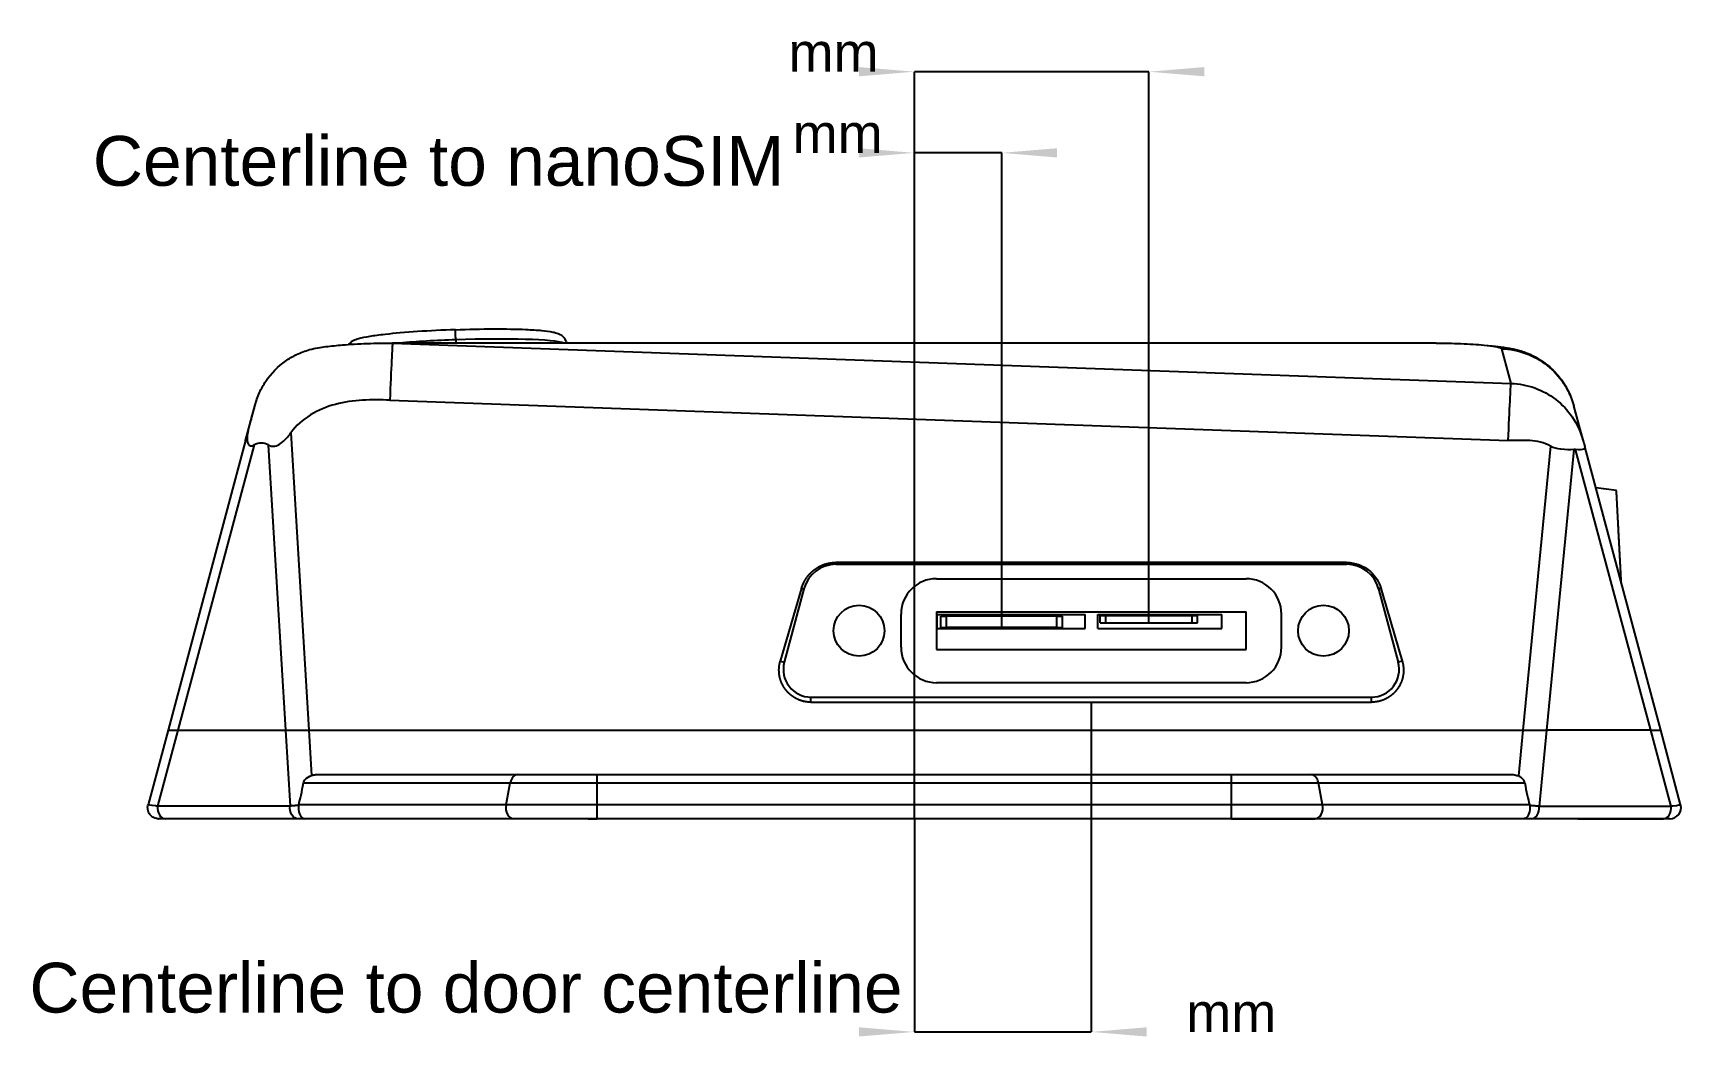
# Model space of a CAD drawing. Extents: x 27 to 384, y 67 to 264.
# Drawn here: x 234.8 to 383.8, y 137.1 to 228.5 of the extents above; entities that cross this region are included whole.
import ezdxf
from ezdxf.enums import TextEntityAlignment as Align

# ---------------------------------------------------------------- set-up
doc = ezdxf.new("R2010")
doc.units = 0
doc.layers.get('0').update_dxf_attribs({"linetype": 'CONTINUOUS'})
for name, color, linetype in [('Annotation', 7, 'CONTINUOUS'), ('Annotation001', 7, 'CONTINUOUS'), ('Dimension019', 7, 'CONTINUOUS'), ('Dimension020', 7, 'CONTINUOUS'), ('Dimension021', 7, 'CONTINUOUS'), ('View003', 7, 'CONTINUOUS')]:
    doc.layers.add(name, color=color, linetype=linetype)
doc.styles.get("Standard").update_dxf_attribs({"font": 'arial.ttf'})
doc.dimstyles.get("Standard").update_dxf_attribs({"dimscale": 0, "dimtxt": 2.5, "dimasz": 2.5, "dimexe": 1.25, "dimexo": 0.625, "dimtad": 1, "dimtxsty": 'STANDARD', "dimcen": 2.5, "dimazin": 3, "dimtfac": 1, "dimtmove": 0, "dimatfit": 3})

# ---------------------------------------------------------------- blocks, each defined once
blk = doc.blocks.new('*Dimension019')
at = {"color": 0}
for points in [[(309.472, 218.052), (309.472, 217.218), (314.472, 217.635)], [(327.372, 218.052), (327.372, 217.218), (322.372, 217.635)]]:
    blk.add_solid(points, dxfattribs=at)
at = {"layer": 'Dimension019'}
for p, q in [((314.472, 157.446), (314.472, 217.635)), ((322.372, 217.635), (314.472, 217.635)), ((322.372, 174.746), (322.372, 217.635))]:
    blk.add_line(p, q, dxfattribs=at)
blk.add_text(' mm', height=3.5, dxfattribs=at).set_placement((306.861, 217.635), align=Align.CENTER)
blk = doc.blocks.new('*Dimension020')
at = {"color": 0}
for points in [[(309.472, 225.388), (309.472, 224.554), (314.472, 224.971)], [(340.692, 225.388), (340.692, 224.554), (335.692, 224.971)]]:
    blk.add_solid(points, dxfattribs=at)
at = {"layer": 'Dimension020'}
for p, q in [((314.472, 157.446), (314.472, 224.971)), ((335.692, 224.971), (314.472, 224.971)), ((335.692, 175.146), (335.692, 224.971))]:
    blk.add_line(p, q, dxfattribs=at)
blk.add_text(' mm', height=3.5, dxfattribs=at).set_placement((306.481, 224.971), align=Align.CENTER)
blk = doc.blocks.new('*Dimension021')
at = {"color": 0}
for points in [[(309.472, 137.765), (309.472, 138.598), (314.472, 138.182)], [(335.472, 137.765), (335.472, 138.598), (330.472, 138.182)]]:
    blk.add_solid(points, dxfattribs=at)
at = {"layer": 'Dimension021'}
for p, q in [((330.472, 167.98), (330.472, 138.182)), ((314.472, 157.446), (314.472, 138.182)), ((314.472, 138.182), (330.472, 138.182))]:
    blk.add_line(p, q, dxfattribs=at)
blk.add_text(' mm', height=3.5, dxfattribs=at).set_placement((342.458, 138.182), align=Align.CENTER)

msp = doc.modelspace()

# ---------------------------------------------------------------- linework, layer by layer
at = {"layer": 'View003'}
for p, q in [((361.661, 200.446), (267.283, 200.446)), ((267.283, 200.446), (368.44, 196.798)), ((368.44, 196.798), (367.6, 199.935)), ((267.037, 195.284), (368.194, 191.636)), ((253.988, 191.636), (254.851, 194.856)), ((374.95, 191.659), (374.115, 194.774)), ((254.234, 192.554), (246.971, 165.446)), ((258.073, 192.322), (259.711, 165.446)), ((254.771, 191.234), (247.861, 165.446)), ((256.02, 191.234), (257.591, 165.446)), ((371.994, 191.131), (369.507, 165.446)), ((374.11, 190.817), (371.653, 165.446)), ((381.07, 165.446), (374.272, 190.817)), ((381.973, 165.446), (375.099, 191.1)), ((377.972, 187.127), (376.103, 187.356)), ((353.562, 180.615), (307.382, 180.615)), ((307.382, 180.615), (307.382, 180.446)), ((307.382, 180.446), (353.562, 180.446)), ((316.472, 179.146), (344.472, 179.146)), ((304.267, 178.28), (302.342, 171.691)), ((304.484, 178.222), (302.708, 171.593)), ((304.267, 178.28), (304.484, 178.222)), ((356.46, 178.222), (358.236, 171.593)), ((313.272, 172.946), (313.272, 175.946)), ((316.472, 176.146), (316.472, 172.746)), ((316.472, 176.146), (344.472, 176.146)), ((316.522, 174.646), (316.522, 175.896)), ((316.522, 175.896), (329.922, 175.896)), ((329.922, 174.646), (329.922, 175.896)), ((331.072, 174.646), (331.072, 175.896)), ((331.072, 175.896), (342.272, 175.896)), ((342.272, 174.646), (342.272, 175.896)), ((344.472, 172.746), (344.472, 176.146)), ((347.672, 172.946), (347.672, 175.946)), ((316.522, 174.646), (329.922, 174.646)), ((316.872, 174.746), (316.872, 175.746)), ((327.372, 175.746), (317.372, 175.746)), ((317.372, 174.746), (317.372, 175.746)), ((327.372, 174.746), (317.372, 174.746)), ((327.372, 174.746), (327.372, 175.746)), ((327.872, 174.746), (327.872, 175.746)), ((331.072, 174.646), (342.272, 174.646)), ((331.292, 175.146), (331.292, 175.816)), ((331.792, 175.816), (339.592, 175.816)), ((331.792, 175.146), (331.792, 175.816)), ((331.792, 175.146), (339.592, 175.146)), ((339.592, 175.146), (339.592, 175.816)), ((340.092, 175.146), (340.092, 175.816)), ((302.342, 171.691), (302.708, 171.593)), ((316.472, 172.746), (344.472, 172.746)), ((358.602, 171.691), (358.236, 171.593)), ((305.122, 168.446), (355.822, 168.446)), ((305.122, 167.98), (305.122, 168.446)), ((344.472, 169.746), (316.472, 169.746)), ((355.822, 167.98), (355.822, 168.446)), ((305.122, 167.98), (355.822, 167.98)), ((246.971, 165.446), (245.164, 158.705)), ((247.861, 165.446), (246.024, 158.591)), ((247.861, 165.446), (257.591, 165.446)), ((247.861, 165.446), (257.591, 165.446)), ((257.591, 165.446), (258.009, 158.591)), ((259.711, 165.446), (369.507, 165.446)), ((259.711, 165.446), (369.507, 165.446)), ((259.711, 165.446), (259.96, 161.364)), ((369.507, 165.446), (369.107, 161.317)), ((371.653, 165.446), (370.987, 158.566)), ((381.07, 165.446), (371.653, 165.446)), ((381.07, 165.446), (371.653, 165.446)), ((382.914, 158.566), (381.07, 165.446)), ((383.78, 158.705), (381.973, 165.446)), ((260.498, 161.446), (278.61, 161.446)), ((260.498, 161.446), (285.795, 161.446)), ((285.795, 161.446), (343.149, 161.446)), ((343.149, 161.446), (368.446, 161.446)), ((350.334, 161.446), (368.446, 161.446)), ((259.227, 160.705), (277.927, 160.705)), ((277.548, 158.705), (277.927, 160.705)), ((285.795, 160.705), (343.149, 160.705)), ((285.795, 158.705), (285.795, 160.705)), ((343.149, 158.705), (343.149, 160.705)), ((351.017, 160.705), (369.683, 160.705)), ((351.396, 158.705), (351.017, 160.705)), ((258.009, 158.591), (246.024, 158.591)), ((277.548, 158.705), (258.789, 158.705)), ((343.149, 158.705), (285.795, 158.705)), ((370.119, 158.705), (351.396, 158.705)), ((382.914, 158.566), (370.987, 158.566)), ((258.709, 157.446), (246.724, 157.446)), ((278.231, 157.446), (259.36, 157.446)), ((343.149, 157.446), (285.795, 157.446)), ((369.558, 157.446), (350.713, 157.446)), ((382.212, 157.446), (370.285, 157.446)), ((374.472, 157.446), (382.22, 157.446))]:
    msp.add_line(p, q, dxfattribs=at)
for centre in [(309.472, 174.446), (351.472, 174.446)]:
    msp.add_circle(centre, 2.3, dxfattribs=at)
for centre, radius, start, end in [((307.382, 177.446), 3, 90, 165), ((353.562, 177.446), 3, 15, 90), ((316.472, 175.946), 3.2, 90, 180), ((344.472, 175.946), 3.2, 0, 90), ((316.472, 172.946), 3.2, 180, -90), ((344.472, 172.946), 3.2, -90, 0), ((305.122, 170.946), 2.5, 165, -90), ((355.822, 170.946), 2.5, -90, 15), ((246.13, 158.446), 1, 165, 166.177), ((246.13, 158.446), 1, 165, 166.177), ((382.814, 158.446), 1, -90, 15), ((246.13, 158.446), 1, -91.1778, -90), ((246.13, 158.446), 1, -91.1778, -90)]:
    msp.add_arc(centre, radius, start, end, dxfattribs=at)
for centre, major_axis, ratio, start_param, end_param in [((273.025, 199.939), (-9.9938, -0.3527), 0.0797502, 4.71239, 5.2456), ((273.025, 199.939), (-9.9938, -0.3527), 0.0797502, 3.34594, 4.71239), ((278.61, 160.446), (0, 1), 0.707107, 0, -4.97419), ((350.334, 160.446), (0, 1), 0.707107, 4.97419, 6.28319), ((246.724, 158.446), (0, 1), 0.707107, -4.85774, -3.14159), ((278.231, 158.446), (0, 1), 0.707107, -4.97419, -3.14159), ((350.713, 158.446), (0, 1), 0.707107, 3.14159, 4.97419), ((370.285, 158.446), (0, 1), 0.707107, 3.14159, 4.83279)]:
    msp.add_ellipse(centre, major_axis=major_axis, ratio=ratio, start_param=start_param, end_param=end_param, dxfattribs=at)
for points, degree, knots in [([(272.965, 201.655), (270.618, 201.573), (268.293, 201.416), (266.609, 201.224), (266.079, 201.164), (265.614, 201.101), (265.212, 201.035), (264.811, 200.969), (264.48, 200.902), (264.204, 200.824), (264.026, 200.774), (263.87, 200.722), (263.705, 200.64), (263.637, 200.606), (263.567, 200.563), (263.494, 200.51), (263.438, 200.47), (263.382, 200.421), (263.327, 200.363), (263.315, 200.349), (263.302, 200.335), (263.29, 200.321)], 3, [0, 0, 0, 0, 0.142857, 0.142857, 0.142857, 0.214286, 0.214286, 0.214286, 0.285714, 0.285714, 0.285714, 0.428571, 0.428571, 0.428571, 0.571429, 0.571429, 0.571429, 0.714286, 0.714286, 0.714286, 0.743206, 0.743206, 0.743206, 0.743206]), ([(272.965, 201.655), (275.311, 201.739), (277.641, 201.746), (279.335, 201.673), (279.868, 201.65), (280.336, 201.62), (280.742, 201.583), (281.146, 201.545), (281.481, 201.502), (281.762, 201.444), (281.943, 201.406), (282.102, 201.366), (282.273, 201.295), (282.343, 201.267), (282.416, 201.229), (282.493, 201.181), (282.551, 201.145), (282.61, 201.099), (282.669, 201.045), (282.737, 200.983), (282.799, 200.909), (282.855, 200.822), (282.927, 200.709), (282.976, 200.584), (283.002, 200.446)], 3, [0, 0, 0, 0, 0.142857, 0.142857, 0.142857, 0.214286, 0.214286, 0.214286, 0.285714, 0.285714, 0.285714, 0.428571, 0.428571, 0.428571, 0.571429, 0.571429, 0.571429, 0.714286, 0.714286, 0.714286, 0.857143, 0.857143, 0.857143, 0.961063, 0.961063, 0.961063, 0.961063]), ([(272.997, 200.736), (272.991, 200.896), (272.986, 201.045), (272.983, 201.142), (272.98, 201.231), (272.977, 201.316), (272.974, 201.39), (272.973, 201.424), (272.972, 201.458), (272.971, 201.488), (272.969, 201.517), (272.969, 201.542), (272.968, 201.566), (272.967, 201.586), (272.966, 201.605), (272.966, 201.619), (272.965, 201.633), (272.965, 201.641), (272.965, 201.65), (272.965, 201.653), (272.965, 201.655)], 2, [0, 0, 0, 0.319492, 0.319492, 0.532486, 0.532486, 0.745481, 0.745481, 0.851978, 0.851978, 0.958475, 0.958475, 1.06497, 1.06497, 1.17147, 1.17147, 1.27797, 1.27797, 1.38446, 1.38446, 1.49096, 1.49096, 1.49096]), ([(254.856, 194.875), (254.88, 194.96), (254.941, 195.173), (255.01, 195.37), (255.08, 195.572), (255.161, 195.776), (255.246, 195.963), (255.419, 196.343), (255.59, 196.648), (255.824, 196.996), (256.315, 197.723), (256.924, 198.338), (257.611, 198.821), (257.922, 199.04), (258.249, 199.233), (258.591, 199.399), (258.972, 199.584), (259.368, 199.735), (259.779, 199.85), (260.034, 199.922), (260.296, 199.979), (260.54, 200.021), (260.786, 200.063), (261.017, 200.094), (261.256, 200.123), (261.493, 200.151), (261.737, 200.178), (261.986, 200.203), (262.232, 200.228), (262.49, 200.253), (262.754, 200.277)], 3, [0, 0, 0, 0, 0.0416667, 0.0416667, 0.0416667, 0.0833333, 0.0833333, 0.0833333, 0.166667, 0.166667, 0.166667, 0.333333, 0.333333, 0.333333, 0.5, 0.5, 0.5, 0.666667, 0.666667, 0.666667, 0.75, 0.75, 0.75, 0.833333, 0.833333, 0.833333, 0.916667, 0.916667, 0.916667, 1, 1, 1, 1]), ([(262.754, 200.277), (263.4, 200.336), (264.201, 200.382), (264.99, 200.409), (265.783, 200.436), (266.561, 200.446), (267.283, 200.446)], 3, [0.394288, 0.394288, 0.394288, 0.394288, 0.697144, 0.697144, 0.697144, 1, 1, 1, 1]), ([(267.283, 200.446), (267.265, 200.335), (267.231, 199.769), (267.187, 198.849), (267.144, 197.934), (267.09, 196.67), (267.037, 195.284)], 3, [0, 0, 0, 0, 0.614666, 0.614666, 0.614666, 1.22933, 1.22933, 1.22933, 1.22933]), ([(361.661, 200.446), (362.361, 200.446), (363.137, 200.431), (363.902, 200.399), (364.666, 200.367), (365.41, 200.318), (366.013, 200.259)], 3, [0, 0, 0, 0, 0.27266, 0.27266, 0.27266, 0.54532, 0.54532, 0.54532, 0.54532]), ([(366.013, 200.259), (366.516, 200.209), (366.918, 200.154), (367.185, 200.098), (367.451, 200.042), (367.589, 199.987), (367.6, 199.935)], 3, [0.54532, 0.54532, 0.54532, 0.54532, 0.77266, 0.77266, 0.77266, 1, 1, 1, 1]), ([(366.013, 200.259), (366.728, 200.188), (367.385, 200.116), (367.987, 200.027), (368.128, 200.006), (368.265, 199.985), (368.415, 199.957), (368.562, 199.931), (368.711, 199.9), (368.862, 199.865), (369.016, 199.829), (369.176, 199.786), (369.342, 199.734), (369.506, 199.683), (369.664, 199.627), (369.816, 199.568), (370.036, 199.482), (370.248, 199.388), (370.454, 199.284), (370.659, 199.18), (370.859, 199.066), (371.054, 198.942), (371.465, 198.682), (371.849, 198.378), (372.206, 198.032), (372.534, 197.713), (372.831, 197.361), (373.097, 196.977), (373.362, 196.598), (373.591, 196.182), (373.784, 195.731), (373.811, 195.667), (373.838, 195.601), (373.865, 195.531)], 3, [0, 0, 0, 0, 0.166667, 0.166667, 0.166667, 0.208333, 0.208333, 0.208333, 0.25, 0.25, 0.25, 0.291667, 0.291667, 0.291667, 0.333333, 0.333333, 0.333333, 0.416667, 0.416667, 0.416667, 0.5, 0.5, 0.5, 0.666667, 0.666667, 0.666667, 0.75, 0.75, 0.75, 0.833333, 0.833333, 0.833333, 0.859983, 0.859983, 0.859983, 0.859983]), ([(367.6, 199.935), (369.087, 199.889), (370.552, 199.352), (371.713, 198.427), (372.879, 197.508), (373.735, 196.207), (374.115, 194.774)], 3, [0, 0, 0, 0, 0.637347, 0.637347, 0.637347, 1.27469, 1.27469, 1.27469, 1.27469]), ([(368.194, 191.636), (368.248, 193.022), (368.301, 194.286), (368.345, 195.201), (368.389, 196.121), (368.423, 196.687), (368.44, 196.798)], 3, [0, 0, 0, 0, 0.614666, 0.614666, 0.614666, 1.22933, 1.22933, 1.22933, 1.22933]), ([(368.44, 196.798), (369.897, 196.752), (371.333, 196.236), (372.483, 195.346), (373.636, 194.46), (374.497, 193.204), (374.907, 191.81)], 3, [0, 0, 0, 0, 0.62438, 0.62438, 0.62438, 1.24876, 1.24876, 1.24876, 1.24876]), ([(267.037, 195.284), (265.393, 195.345), (263.72, 195.325), (262.123, 194.903), (261.327, 194.693), (260.557, 194.383), (259.862, 193.953), (259.167, 193.524), (258.549, 192.974), (258.073, 192.322)], 3, [0, 0, 0, 0, 0.363037, 0.363037, 0.363037, 0.544555, 0.544555, 0.544555, 0.726073, 0.726073, 0.726073, 0.726073]), ([(254.234, 192.554), (254.439, 193.317), (254.605, 193.936), (254.711, 194.332), (254.817, 194.73), (254.866, 194.911), (254.856, 194.875)], 3, [0.394683, 0.394683, 0.394683, 0.394683, 0.681074, 0.681074, 0.681074, 0.967464, 0.967464, 0.967464, 0.967464]), ([(254.234, 192.554), (254.177, 192.347), (254.141, 192.148), (254.126, 191.957), (254.113, 191.741), (254.13, 191.526), (254.213, 191.349), (254.259, 191.255), (254.33, 191.175), (254.434, 191.155), (254.535, 191.135), (254.655, 191.174), (254.771, 191.234)], 3, [0, 0, 0, 0, 0.296343, 0.296343, 0.296343, 0.637652, 0.637652, 0.637652, 0.821881, 0.821881, 0.821881, 1, 1, 1, 1]), ([(256.02, 191.234), (256.178, 191.141), (256.386, 191.084), (256.627, 191.133), (256.803, 191.168), (256.981, 191.257), (257.14, 191.366), (257.522, 191.634), (257.819, 191.979), (258.073, 192.322)], 3, [0, 0, 0, 0, 0.284819, 0.284819, 0.284819, 0.495016, 0.495016, 0.495016, 1, 1, 1, 1]), ([(371.994, 191.131), (371.441, 191.465), (370.783, 191.59), (370.139, 191.624), (369.491, 191.66), (368.842, 191.613), (368.194, 191.636)], 3, [0.379394, 0.379394, 0.379394, 0.379394, 0.689697, 0.689697, 0.689697, 1, 1, 1, 1]), ([(374.11, 190.817), (373.794, 190.784), (373.395, 190.79), (372.952, 190.847), (372.63, 190.886), (372.271, 190.959), (371.994, 191.131)], 3, [0, 0, 0, 0, 0.577182, 0.577182, 0.577182, 1, 1, 1, 1]), ([(375.099, 191.1), (375.119, 191.029), (375.124, 190.973), (375.115, 190.934), (375.103, 190.892), (375.073, 190.862), (375.025, 190.845), (374.886, 190.791), (374.614, 190.783), (374.272, 190.817)], 3, [0, 0, 0, 0, 0.178762, 0.178762, 0.178762, 0.386086, 0.386086, 0.386086, 1, 1, 1, 1]), ([(374.959, 191.623), (374.969, 191.588), (374.96, 191.619), (374.972, 191.575), (374.983, 191.534), (375.016, 191.412), (375.099, 191.1)], 3, [0.0310651, 0.0310651, 0.0310651, 0.0310651, 0.326923, 0.326923, 0.326923, 0.62278, 0.62278, 0.62278, 0.62278]), ([(378.411, 178.741), (378.36, 179.714), (378.31, 180.664), (378.262, 181.581), (378.216, 182.455), (378.173, 183.277), (378.133, 184.037), (378.097, 184.729), (378.065, 185.345), (378.037, 185.877), (378.014, 186.32), (377.995, 186.67), (377.982, 186.923), (377.974, 187.075), (377.972, 187.127)], 1, [4.83459, 4.83459, 4.93806, 5.04153, 5.14501, 5.24848, 5.35195, 5.45542, 5.55889, 5.66236, 5.76583, 5.8693, 5.97277, 6.07624, 6.17971, 6.28319, 6.28319]), ([(304.267, 178.28), (304.364, 178.562), (304.486, 178.834), (304.633, 179.094), (304.802, 179.339), (304.994, 179.567), (305.206, 179.777), (305.436, 179.967), (305.682, 180.134), (305.943, 180.279), (306.216, 180.399), (306.499, 180.493), (306.789, 180.561), (307.084, 180.602), (307.382, 180.615)], 1, [1.85517, 1.85517, 1.94706, 2.03895, 2.13083, 2.22272, 2.31461, 2.4065, 2.49838, 2.59027, 2.68216, 2.77404, 2.86593, 2.95782, 3.04971, 3.14159, 3.14159]), ([(353.562, 180.615), (354.353, 180.618), (355.136, 180.316), (355.716, 179.797), (356.174, 179.391), (356.509, 178.859), (356.677, 178.28)], 3, [0, 0, 0, 0, 0.560195, 0.560195, 0.560195, 1, 1, 1, 1]), ([(316.872, 175.746), (316.872, 175.746), (316.926, 175.746), (317.018, 175.746), (317.112, 175.746), (317.241, 175.746), (317.372, 175.746)], 3, [3.14159, 3.14159, 3.14159, 3.14159, 3.92699, 3.92699, 3.92699, 4.71239, 4.71239, 4.71239, 4.71239]), ([(316.872, 174.746), (316.872, 174.746), (316.926, 174.746), (317.018, 174.746), (317.112, 174.746), (317.241, 174.746), (317.372, 174.746)], 3, [3.14159, 3.14159, 3.14159, 3.14159, 3.92699, 3.92699, 3.92699, 4.71239, 4.71239, 4.71239, 4.71239]), ([(327.372, 175.746), (327.503, 175.746), (327.632, 175.746), (327.726, 175.746), (327.818, 175.746), (327.872, 175.746), (327.872, 175.746)], 3, [4.71239, 4.71239, 4.71239, 4.71239, 5.49779, 5.49779, 5.49779, 6.28319, 6.28319, 6.28319, 6.28319]), ([(327.372, 174.746), (327.503, 174.746), (327.632, 174.746), (327.726, 174.746), (327.818, 174.746), (327.872, 174.746), (327.872, 174.746)], 3, [4.71239, 4.71239, 4.71239, 4.71239, 5.49779, 5.49779, 5.49779, 6.28319, 6.28319, 6.28319, 6.28319]), ([(331.292, 175.816), (331.292, 175.816), (331.346, 175.816), (331.438, 175.816), (331.532, 175.816), (331.661, 175.816), (331.792, 175.816)], 3, [3.14159, 3.14159, 3.14159, 3.14159, 3.92699, 3.92699, 3.92699, 4.71239, 4.71239, 4.71239, 4.71239]), ([(331.292, 175.146), (331.292, 175.146), (331.346, 175.146), (331.438, 175.146), (331.532, 175.146), (331.661, 175.146), (331.792, 175.146)], 3, [3.14159, 3.14159, 3.14159, 3.14159, 3.92699, 3.92699, 3.92699, 4.71239, 4.71239, 4.71239, 4.71239]), ([(339.592, 175.816), (339.723, 175.816), (339.852, 175.816), (339.946, 175.816), (340.038, 175.816), (340.092, 175.816), (340.092, 175.816)], 3, [4.71239, 4.71239, 4.71239, 4.71239, 5.49779, 5.49779, 5.49779, 6.28319, 6.28319, 6.28319, 6.28319]), ([(339.592, 175.146), (339.723, 175.146), (339.852, 175.146), (339.946, 175.146), (340.038, 175.146), (340.092, 175.146), (340.092, 175.146)], 3, [4.71239, 4.71239, 4.71239, 4.71239, 5.49779, 5.49779, 5.49779, 6.28319, 6.28319, 6.28319, 6.28319]), ([(305.122, 167.98), (304.74, 168.006), (304.364, 168.081), (304.001, 168.206), (303.658, 168.378), (303.34, 168.593), (303.054, 168.849), (302.804, 169.14), (302.595, 169.462), (302.43, 169.808), (302.312, 170.173), (302.244, 170.551), (302.226, 170.934), (302.259, 171.316), (302.342, 171.691)], 1, [0, 0, 0.132512, 0.265025, 0.397537, 0.530049, 0.662562, 0.795074, 0.927587, 1.0601, 1.19261, 1.32512, 1.45764, 1.59015, 1.72266, 1.85517, 1.85517]), ([(358.602, 171.691), (358.685, 171.316), (358.718, 170.934), (358.7, 170.551), (358.632, 170.173), (358.514, 169.808), (358.349, 169.462), (358.14, 169.14), (357.89, 168.849), (357.604, 168.593), (357.286, 168.378), (356.943, 168.206), (356.58, 168.081), (356.204, 168.006), (355.822, 167.98)], 1, [4.42801, 4.42801, 4.56052, 4.69304, 4.82555, 4.95806, 5.09057, 5.22309, 5.3556, 5.48811, 5.62062, 5.75314, 5.88565, 6.01816, 6.15067, 6.28319, 6.28319]), ([(246.971, 165.446), (246.973, 165.446), (246.975, 165.446), (246.983, 165.446), (246.99, 165.446), (247.002, 165.446), (247.014, 165.446), (247.03, 165.446), (247.047, 165.446), (247.068, 165.446), (247.089, 165.446), (247.115, 165.446), (247.141, 165.446), (247.171, 165.446), (247.202, 165.446), (247.237, 165.446), (247.271, 165.446), (247.311, 165.446), (247.35, 165.446), (247.393, 165.446), (247.436, 165.446), (247.529, 165.446), (247.634, 165.446), (247.742, 165.446), (247.861, 165.446)], 2, [0.215877, 0.215877, 0.215877, 0.271348, 0.271348, 0.32682, 0.32682, 0.382292, 0.382292, 0.437764, 0.437764, 0.493235, 0.493235, 0.548707, 0.548707, 0.604179, 0.604179, 0.659651, 0.659651, 0.715123, 0.715123, 0.770594, 0.770594, 0.881538, 0.881538, 0.992482, 0.992482, 0.992482]), ([(246.971, 165.446), (246.973, 165.446), (246.975, 165.446), (246.983, 165.446), (246.99, 165.446), (247.002, 165.446), (247.014, 165.446), (247.03, 165.446), (247.047, 165.446), (247.068, 165.446), (247.089, 165.446), (247.115, 165.446), (247.141, 165.446), (247.171, 165.446), (247.202, 165.446), (247.237, 165.446), (247.271, 165.446), (247.311, 165.446), (247.35, 165.446), (247.393, 165.446), (247.436, 165.446), (247.529, 165.446), (247.634, 165.446), (247.742, 165.446), (247.861, 165.446)], 2, [0.215877, 0.215877, 0.215877, 0.271348, 0.271348, 0.32682, 0.32682, 0.382292, 0.382292, 0.437764, 0.437764, 0.493235, 0.493235, 0.548707, 0.548707, 0.604179, 0.604179, 0.659651, 0.659651, 0.715123, 0.715123, 0.770594, 0.770594, 0.881538, 0.881538, 0.992482, 0.992482, 0.992482]), ([(381.07, 165.446), (381.13, 165.446), (381.189, 165.446), (381.303, 165.446), (381.405, 165.446), (381.453, 165.446), (381.501, 165.446), (381.545, 165.446), (381.589, 165.446), (381.628, 165.446), (381.668, 165.446), (381.703, 165.446), (381.739, 165.446), (381.77, 165.446), (381.8, 165.446), (381.827, 165.446), (381.853, 165.446), (381.875, 165.446), (381.896, 165.446), (381.913, 165.446), (381.93, 165.446), (381.942, 165.446), (381.954, 165.446), (381.961, 165.446), (381.969, 165.446), (381.971, 165.446), (381.973, 165.446)], 2, [2.02454, 2.02454, 2.02454, 2.08043, 2.08043, 2.19222, 2.19222, 2.24811, 2.24811, 2.304, 2.304, 2.35989, 2.35989, 2.41579, 2.41579, 2.47168, 2.47168, 2.52757, 2.52757, 2.58347, 2.58347, 2.63936, 2.63936, 2.69525, 2.69525, 2.75114, 2.75114, 2.80704, 2.80704, 2.80704]), ([(381.07, 165.446), (381.13, 165.446), (381.189, 165.446), (381.303, 165.446), (381.405, 165.446), (381.453, 165.446), (381.501, 165.446), (381.545, 165.446), (381.589, 165.446), (381.628, 165.446), (381.668, 165.446), (381.703, 165.446), (381.739, 165.446), (381.77, 165.446), (381.8, 165.446), (381.827, 165.446), (381.853, 165.446), (381.875, 165.446), (381.896, 165.446), (381.913, 165.446), (381.93, 165.446), (381.942, 165.446), (381.954, 165.446), (381.961, 165.446), (381.969, 165.446), (381.971, 165.446), (381.973, 165.446)], 2, [2.02454, 2.02454, 2.02454, 2.08043, 2.08043, 2.19222, 2.19222, 2.24811, 2.24811, 2.304, 2.304, 2.35989, 2.35989, 2.41579, 2.41579, 2.47168, 2.47168, 2.52757, 2.52757, 2.58347, 2.58347, 2.63936, 2.63936, 2.69525, 2.69525, 2.75114, 2.75114, 2.80704, 2.80704, 2.80704]), ([(259.227, 160.705), (259.247, 160.808), (259.294, 160.903), (259.369, 160.991), (259.516, 161.162), (259.73, 161.287), (259.96, 161.364)], 3, [0, 0, 0, 0, 0.332924, 0.332924, 0.332924, 1, 1, 1, 1]), ([(278.61, 161.446), (278.748, 161.446), (278.886, 161.446), (279.024, 161.446), (279.169, 161.446), (279.314, 161.446), (279.46, 161.446), (279.611, 161.446), (279.763, 161.446), (279.915, 161.446), (280.073, 161.446), (280.231, 161.446), (280.389, 161.446), (280.552, 161.446), (280.716, 161.446), (280.88, 161.446), (281.048, 161.446), (281.217, 161.446), (281.386, 161.446), (281.559, 161.446), (281.733, 161.446), (281.906, 161.446), (282.084, 161.446), (282.261, 161.446), (282.439, 161.446), (282.62, 161.446), (282.801, 161.446), (282.982, 161.446), (283.166, 161.446), (283.35, 161.446), (283.534, 161.446), (284.276, 161.446), (285.034, 161.446), (285.795, 161.446)], 3, [0, 0, 0, 0, 0.0560999, 0.0560999, 0.0560999, 0.1122, 0.1122, 0.1122, 0.1683, 0.1683, 0.1683, 0.224399, 0.224399, 0.224399, 0.280499, 0.280499, 0.280499, 0.336599, 0.336599, 0.336599, 0.392699, 0.392699, 0.392699, 0.448799, 0.448799, 0.448799, 0.504899, 0.504899, 0.504899, 0.560999, 0.560999, 0.560999, 0.785398, 0.785398, 0.785398, 0.785398]), ([(285.795, 160.705), (285.795, 160.916), (285.795, 161.106), (285.795, 161.239), (285.795, 161.257), (285.795, 161.275), (285.795, 161.293), (285.795, 161.325), (285.795, 161.353), (285.795, 161.377), (285.795, 161.387), (285.795, 161.397), (285.795, 161.407), (285.795, 161.414), (285.795, 161.421), (285.795, 161.428), (285.795, 161.433), (285.795, 161.437), (285.795, 161.442), (285.795, 161.443), (285.795, 161.444), (285.795, 161.446)], 3, [0.261799, 0.261799, 0.261799, 0.261799, 0.916298, 0.916298, 0.916298, 1.0098, 1.0098, 1.0098, 1.1968, 1.1968, 1.1968, 1.2903, 1.2903, 1.2903, 1.3838, 1.3838, 1.3838, 1.4773, 1.4773, 1.4773, 1.5708, 1.5708, 1.5708, 1.5708]), ([(343.149, 161.446), (344.006, 161.446), (344.851, 161.446), (345.412, 161.446), (345.962, 161.446), (346.234, 161.446), (346.505, 161.446), (346.771, 161.446), (347.038, 161.446), (347.298, 161.446), (347.558, 161.446), (347.811, 161.446), (348.064, 161.446), (348.31, 161.446), (348.555, 161.446), (348.792, 161.446), (349.029, 161.446), (349.257, 161.446), (349.485, 161.446), (349.702, 161.446), (349.92, 161.446), (350.127, 161.446), (350.334, 161.446)], 2, [0, 0, 0, 0.1683, 0.1683, 0.280499, 0.280499, 0.336599, 0.336599, 0.392699, 0.392699, 0.448799, 0.448799, 0.504899, 0.504899, 0.560999, 0.560999, 0.617099, 0.617099, 0.673198, 0.673198, 0.729298, 0.729298, 0.785398, 0.785398, 0.785398]), ([(343.149, 160.705), (343.149, 160.916), (343.149, 161.106), (343.149, 161.239), (343.149, 161.257), (343.149, 161.275), (343.149, 161.293), (343.149, 161.325), (343.149, 161.353), (343.149, 161.377), (343.149, 161.387), (343.149, 161.397), (343.149, 161.407), (343.149, 161.414), (343.149, 161.421), (343.149, 161.428), (343.149, 161.433), (343.149, 161.437), (343.149, 161.442), (343.149, 161.443), (343.149, 161.444), (343.149, 161.446)], 3, [0, 0, 0, 0, 0.654498, 0.654498, 0.654498, 0.747998, 0.747998, 0.747998, 0.934998, 0.934998, 0.934998, 1.0285, 1.0285, 1.0285, 1.122, 1.122, 1.122, 1.2155, 1.2155, 1.2155, 1.309, 1.309, 1.309, 1.309]), ([(369.683, 160.705), (369.663, 160.814), (369.613, 160.914), (369.535, 161.007), (369.425, 161.138), (369.273, 161.242), (369.107, 161.317)], 3, [0, 0, 0, 0, 0.409108, 0.409108, 0.409108, 1, 1, 1, 1]), ([(277.927, 160.705), (278.154, 160.705), (278.38, 160.705), (278.619, 160.705), (278.857, 160.705), (279.107, 160.705), (279.356, 160.705), (279.615, 160.705), (279.875, 160.705), (280.144, 160.705), (280.412, 160.705), (280.69, 160.705), (280.967, 160.705), (281.252, 160.705), (281.537, 160.705), (281.828, 160.705), (282.12, 160.705), (282.417, 160.705), (282.714, 160.705), (283.017, 160.705), (283.319, 160.705), (283.929, 160.705), (284.549, 160.705), (285.17, 160.705), (285.795, 160.705)], 2, [0, 0, 0, 0.0560999, 0.0560999, 0.1122, 0.1122, 0.1683, 0.1683, 0.224399, 0.224399, 0.280499, 0.280499, 0.336599, 0.336599, 0.392699, 0.392699, 0.448799, 0.448799, 0.504899, 0.504899, 0.560999, 0.560999, 0.673198, 0.673198, 0.785398, 0.785398, 0.785398]), ([(343.149, 160.705), (344.087, 160.705), (345.013, 160.705), (345.627, 160.705), (346.23, 160.705), (346.527, 160.705), (346.824, 160.705), (347.116, 160.705), (347.407, 160.705), (347.692, 160.705), (347.977, 160.705), (348.254, 160.705), (348.532, 160.705), (348.8, 160.705), (349.069, 160.705), (349.329, 160.705), (349.588, 160.705), (349.837, 160.705), (350.087, 160.705), (350.325, 160.705), (350.564, 160.705), (350.79, 160.705), (351.017, 160.705)], 2, [0, 0, 0, 0.1683, 0.1683, 0.280499, 0.280499, 0.336599, 0.336599, 0.392699, 0.392699, 0.448799, 0.448799, 0.504899, 0.504899, 0.560999, 0.560999, 0.617099, 0.617099, 0.673198, 0.673198, 0.729298, 0.729298, 0.785398, 0.785398, 0.785398]), ([(246.13, 157.446), (245.998, 157.446), (245.852, 157.473), (245.711, 157.538), (245.57, 157.603), (245.437, 157.706), (245.337, 157.837), (245.236, 157.967), (245.171, 158.123), (245.145, 158.276), (245.118, 158.429), (245.13, 158.577), (245.164, 158.705)], 3, [0, 0, 0, 0, 0.637248, 0.637248, 0.637248, 1.2745, 1.2745, 1.2745, 1.91175, 1.91175, 1.91175, 2.54899, 2.54899, 2.54899, 2.54899]), ([(246.024, 158.591), (245.962, 158.597), (245.902, 158.604), (245.846, 158.61), (245.376, 158.662), (245.16, 158.693), (245.164, 158.705)], 3, [521.091, 521.091, 521.091, 521.091, 521.354, 521.354, 521.354, 523.64, 523.64, 523.64, 523.64]), ([(258.709, 157.446), (258.532, 157.441), (258.315, 157.556), (258.174, 157.792), (258.029, 158.024), (257.98, 158.344), (258.009, 158.591)], 3, [0, 0, 0, 0, 1.2745, 1.2745, 1.2745, 2.54899, 2.54899, 2.54899, 2.54899]), ([(258.779, 158.653), (258.478, 158.635), (258.208, 158.61), (258.105, 158.601), (258.009, 158.591)], 2, [503.161, 503.161, 503.161, 503.879, 503.879, 504.142, 504.142, 504.142]), ([(258.779, 158.653), (258.747, 158.417), (258.772, 158.134), (258.86, 157.908), (258.934, 157.714), (259.051, 157.566), (259.174, 157.498), (259.237, 157.463), (259.299, 157.445), (259.36, 157.446)], 3, [0, 0, 0, 0, 0.437195, 0.437195, 0.437195, 0.811038, 0.811038, 0.811038, 1, 1, 1, 1]), ([(285.795, 158.705), (284.812, 158.705), (283.841, 158.705), (283.52, 158.705), (283.2, 158.705), (282.883, 158.705), (282.566, 158.705), (282.254, 158.705), (281.943, 158.705), (281.637, 158.705), (281.332, 158.705), (281.033, 158.705), (280.734, 158.705), (280.444, 158.705), (280.153, 158.705), (279.872, 158.705), (279.59, 158.705), (279.318, 158.705), (279.046, 158.705), (278.784, 158.705), (278.523, 158.705), (278.273, 158.705), (278.023, 158.705), (277.786, 158.705), (277.548, 158.705)], 2, [0, 0, 0, 0.1683, 0.1683, 0.224399, 0.224399, 0.280499, 0.280499, 0.336599, 0.336599, 0.392699, 0.392699, 0.448799, 0.448799, 0.504899, 0.504899, 0.560999, 0.560999, 0.617099, 0.617099, 0.673198, 0.673198, 0.729298, 0.729298, 0.785398, 0.785398, 0.785398]), ([(285.795, 157.446), (285.795, 157.449), (285.795, 157.452), (285.795, 157.454), (285.795, 157.463), (285.795, 157.471), (285.795, 157.48), (285.795, 157.494), (285.795, 157.508), (285.795, 157.522), (285.795, 157.541), (285.795, 157.561), (285.795, 157.58), (285.795, 157.604), (285.795, 157.628), (285.795, 157.653), (285.795, 157.681), (285.795, 157.71), (285.795, 157.739), (285.795, 157.772), (285.795, 157.804), (285.795, 157.837), (285.795, 157.873), (285.795, 157.91), (285.795, 157.946), (285.795, 158.023), (285.795, 158.103), (285.795, 158.187), (285.795, 158.357), (285.795, 158.535), (285.795, 158.705)], 3, [0, 0, 0, 0, 0.1309, 0.1309, 0.1309, 0.261799, 0.261799, 0.261799, 0.392699, 0.392699, 0.392699, 0.523599, 0.523599, 0.523599, 0.654498, 0.654498, 0.654498, 0.785398, 0.785398, 0.785398, 0.916298, 0.916298, 0.916298, 1.0472, 1.0472, 1.0472, 1.309, 1.309, 1.309, 1.8326, 1.8326, 1.8326, 1.8326]), ([(351.396, 158.705), (351.158, 158.705), (350.921, 158.705), (350.671, 158.705), (350.421, 158.705), (350.16, 158.705), (349.898, 158.705), (349.626, 158.705), (349.354, 158.705), (349.073, 158.705), (348.791, 158.705), (348.5, 158.705), (348.21, 158.705), (347.911, 158.705), (347.612, 158.705), (347.307, 158.705), (347.001, 158.705), (346.69, 158.705), (346.378, 158.705), (346.061, 158.705), (345.745, 158.705), (345.105, 158.705), (344.455, 158.705), (343.804, 158.705), (343.149, 158.705)], 2, [0, 0, 0, 0.0560999, 0.0560999, 0.1122, 0.1122, 0.1683, 0.1683, 0.224399, 0.224399, 0.280499, 0.280499, 0.336599, 0.336599, 0.392699, 0.392699, 0.448799, 0.448799, 0.504899, 0.504899, 0.560999, 0.560999, 0.673198, 0.673198, 0.785398, 0.785398, 0.785398]), ([(343.149, 157.446), (343.149, 157.449), (343.149, 157.452), (343.149, 157.454), (343.149, 157.463), (343.149, 157.471), (343.149, 157.48), (343.149, 157.494), (343.149, 157.508), (343.149, 157.522), (343.149, 157.541), (343.149, 157.561), (343.149, 157.58), (343.149, 157.604), (343.149, 157.628), (343.149, 157.653), (343.149, 157.681), (343.149, 157.71), (343.149, 157.739), (343.149, 157.772), (343.149, 157.804), (343.149, 157.837), (343.149, 157.873), (343.149, 157.91), (343.149, 157.946), (343.149, 158.023), (343.149, 158.103), (343.149, 158.187), (343.149, 158.357), (343.149, 158.535), (343.149, 158.705)], 3, [0, 0, 0, 0, 0.1309, 0.1309, 0.1309, 0.261799, 0.261799, 0.261799, 0.392699, 0.392699, 0.392699, 0.523599, 0.523599, 0.523599, 0.654498, 0.654498, 0.654498, 0.785398, 0.785398, 0.785398, 0.916298, 0.916298, 0.916298, 1.0472, 1.0472, 1.0472, 1.309, 1.309, 1.309, 1.8326, 1.8326, 1.8326, 1.8326]), ([(370.132, 158.643), (370.161, 158.412), (370.136, 158.137), (370.052, 157.914), (369.98, 157.719), (369.866, 157.57), (369.745, 157.5), (369.681, 157.463), (369.619, 157.445), (369.558, 157.446)], 3, [0, 0, 0, 0, 0.429886, 0.429886, 0.429886, 0.805832, 0.805832, 0.805832, 1, 1, 1, 1]), ([(370.987, 158.566), (370.883, 158.578), (370.77, 158.59), (370.468, 158.62), (370.132, 158.643)], 2, [783.287, 783.287, 783.287, 783.573, 783.573, 784.356, 784.356, 784.356]), ([(382.212, 157.446), (382.387, 157.442), (382.6, 157.553), (382.741, 157.783), (382.885, 158.008), (382.938, 158.321), (382.914, 158.566)], 3, [0, 0, 0, 0, 1.27828, 1.27828, 1.27828, 2.55655, 2.55655, 2.55655, 2.55655]), ([(383.78, 158.705), (383.787, 158.686), (383.579, 158.649), (383.107, 158.59), (383.046, 158.582), (382.982, 158.574), (382.914, 158.566)], 3, [763.863, 763.863, 763.863, 763.863, 766.134, 766.134, 766.134, 766.42, 766.42, 766.42, 766.42]), ([(246.724, 157.446), (246.693, 157.446), (246.661, 157.446), (246.63, 157.446), (246.601, 157.446), (246.565, 157.446), (246.545, 157.446), (246.225, 157.446), (246.131, 157.446), (246.13, 157.446)], 3, [521.091, 521.091, 521.091, 521.091, 521.223, 521.223, 521.223, 521.354, 521.354, 521.354, 523.64, 523.64, 523.64, 523.64]), ([(261.472, 157.446), (261.461, 157.446), (261.45, 157.446), (261.417, 157.446), (261.384, 157.446), (261.33, 157.446), (261.276, 157.446), (261.201, 157.446), (261.125, 157.446), (261.03, 157.446), (260.936, 157.446), (260.822, 157.446), (260.708, 157.446), (260.578, 157.446), (260.447, 157.446), (260.301, 157.446), (260.154, 157.446), (259.994, 157.446), (259.834, 157.446), (259.662, 157.446), (259.491, 157.446), (259.309, 157.446), (259.128, 157.446), (258.939, 157.446), (258.751, 157.446), (258.365, 157.446), (257.972, 157.446)], 2, [4.71239, 4.71239, 4.71239, 4.82459, 4.82459, 4.93679, 4.93679, 5.04899, 5.04899, 5.16119, 5.16119, 5.27339, 5.27339, 5.38559, 5.38559, 5.49779, 5.49779, 5.60999, 5.60999, 5.72219, 5.72219, 5.83439, 5.83439, 5.94659, 5.94659, 6.05879, 6.05879, 6.28319, 6.28319, 6.28319]), ([(259.36, 157.446), (259.208, 157.446), (259.056, 157.446), (258.904, 157.446), (258.878, 157.446), (258.839, 157.446), (258.806, 157.446), (258.774, 157.446), (258.741, 157.446), (258.709, 157.446)], 3, [503.048, 503.048, 503.048, 503.048, 503.879, 503.879, 503.879, 504.01, 504.01, 504.01, 504.142, 504.142, 504.142, 504.142]), ([(285.795, 157.446), (284.893, 157.446), (284.003, 157.446), (283.412, 157.446), (282.833, 157.446), (282.548, 157.446), (282.262, 157.446), (281.982, 157.446), (281.701, 157.446), (281.427, 157.446), (281.154, 157.446), (280.887, 157.446), (280.62, 157.446), (280.362, 157.446), (280.104, 157.446), (279.854, 157.446), (279.605, 157.446), (279.365, 157.446), (279.125, 157.446), (278.896, 157.446), (278.667, 157.446), (278.449, 157.446), (278.231, 157.446)], 2, [0, 0, 0, 0.1683, 0.1683, 0.280499, 0.280499, 0.336599, 0.336599, 0.392699, 0.392699, 0.448799, 0.448799, 0.504899, 0.504899, 0.560999, 0.560999, 0.617099, 0.617099, 0.673198, 0.673198, 0.729298, 0.729298, 0.785398, 0.785398, 0.785398]), ([(285.795, 157.446), (285.74, 157.446), (285.685, 157.446), (285.581, 157.446), (285.488, 157.446), (285.398, 157.446), (285.32, 157.446), (285.284, 157.446), (285.248, 157.446), (285.216, 157.446), (285.184, 157.446), (285.156, 157.446), (285.128, 157.446), (285.105, 157.446), (285.081, 157.446), (285.061, 157.446), (285.042, 157.446), (285.027, 157.446), (285.011, 157.446), (285, 157.446), (284.989, 157.446), (284.983, 157.446), (284.976, 157.446), (284.974, 157.446), (284.972, 157.446)], 2, [0.870953, 0.870953, 0.870953, 0.920942, 0.920942, 1.02092, 1.02092, 1.1209, 1.1209, 1.17089, 1.17089, 1.22087, 1.22087, 1.27086, 1.27086, 1.32085, 1.32085, 1.37084, 1.37084, 1.42083, 1.42083, 1.47082, 1.47082, 1.52081, 1.52081, 1.5708, 1.5708, 1.5708]), ([(284.972, 157.446), (284.974, 157.446), (284.976, 157.446), (284.983, 157.446), (284.989, 157.446), (285, 157.446), (285.011, 157.446), (285.027, 157.446), (285.042, 157.446), (285.061, 157.446), (285.081, 157.446), (285.105, 157.446), (285.128, 157.446), (285.156, 157.446), (285.184, 157.446), (285.216, 157.446), (285.248, 157.446), (285.318, 157.446), (285.4, 157.446), (285.486, 157.446), (285.583, 157.446), (285.683, 157.446), (285.795, 157.446)], 2, [1.5708, 1.5708, 1.5708, 1.62079, 1.62079, 1.67077, 1.67077, 1.72076, 1.72076, 1.77075, 1.77075, 1.82074, 1.82074, 1.87073, 1.87073, 1.92072, 1.92072, 1.97071, 1.97071, 2.07068, 2.07068, 2.17066, 2.17066, 2.27064, 2.27064, 2.27064]), ([(284.972, 157.446), (284.974, 157.446), (284.976, 157.446), (284.983, 157.446), (284.989, 157.446), (285, 157.446), (285.011, 157.446), (285.027, 157.446), (285.042, 157.446), (285.061, 157.446), (285.081, 157.446), (285.105, 157.446), (285.128, 157.446), (285.156, 157.446), (285.184, 157.446), (285.216, 157.446), (285.248, 157.446), (285.318, 157.446), (285.4, 157.446), (285.486, 157.446), (285.583, 157.446), (285.683, 157.446), (285.795, 157.446)], 2, [1.5708, 1.5708, 1.5708, 1.62079, 1.62079, 1.67077, 1.67077, 1.72076, 1.72076, 1.77075, 1.77075, 1.82074, 1.82074, 1.87073, 1.87073, 1.92072, 1.92072, 1.97071, 1.97071, 2.07068, 2.07068, 2.17066, 2.17066, 2.27064, 2.27064, 2.27064]), ([(350.713, 157.446), (350.495, 157.446), (350.277, 157.446), (350.048, 157.446), (349.819, 157.446), (349.579, 157.446), (349.339, 157.446), (349.09, 157.446), (348.84, 157.446), (348.582, 157.446), (348.324, 157.446), (348.057, 157.446), (347.79, 157.446), (347.517, 157.446), (347.243, 157.446), (346.963, 157.446), (346.682, 157.446), (346.396, 157.446), (346.111, 157.446), (345.82, 157.446), (345.53, 157.446), (344.943, 157.446), (344.347, 157.446), (343.748, 157.446), (343.149, 157.446)], 2, [0, 0, 0, 0.0560999, 0.0560999, 0.1122, 0.1122, 0.1683, 0.1683, 0.224399, 0.224399, 0.280499, 0.280499, 0.336599, 0.336599, 0.392699, 0.392699, 0.448799, 0.448799, 0.504899, 0.504899, 0.560999, 0.560999, 0.673198, 0.673198, 0.785398, 0.785398, 0.785398]), ([(343.149, 157.446), (344.051, 157.446), (344.941, 157.446), (345.532, 157.446), (346.111, 157.446), (346.396, 157.446), (346.682, 157.446), (346.963, 157.446), (347.243, 157.446), (347.517, 157.446), (347.79, 157.446), (348.057, 157.446), (348.324, 157.446), (348.582, 157.446), (348.84, 157.446), (349.09, 157.446), (349.339, 157.446), (349.579, 157.446), (349.819, 157.446), (350.048, 157.446), (350.277, 157.446), (350.495, 157.446), (350.713, 157.446)], 2, [0, 0, 0, 0.1683, 0.1683, 0.280499, 0.280499, 0.336599, 0.336599, 0.392699, 0.392699, 0.448799, 0.448799, 0.504899, 0.504899, 0.560999, 0.560999, 0.617099, 0.617099, 0.673198, 0.673198, 0.729298, 0.729298, 0.785398, 0.785398, 0.785398]), ([(343.972, 157.446), (343.97, 157.446), (343.968, 157.446), (343.961, 157.446), (343.955, 157.446), (343.944, 157.446), (343.933, 157.446), (343.918, 157.446), (343.902, 157.446), (343.883, 157.446), (343.863, 157.446), (343.84, 157.446), (343.816, 157.446), (343.788, 157.446), (343.76, 157.446), (343.728, 157.446), (343.696, 157.446), (343.626, 157.446), (343.544, 157.446), (343.458, 157.446), (343.361, 157.446), (343.261, 157.446), (343.149, 157.446)], 2, [1.5708, 1.5708, 1.5708, 1.62079, 1.62079, 1.67077, 1.67077, 1.72076, 1.72076, 1.77075, 1.77075, 1.82074, 1.82074, 1.87073, 1.87073, 1.92072, 1.92072, 1.97071, 1.97071, 2.07068, 2.07068, 2.17066, 2.17066, 2.27064, 2.27064, 2.27064]), ([(370.285, 157.446), (370.249, 157.446), (370.213, 157.446), (370.177, 157.446), (370.142, 157.446), (370.099, 157.446), (370.07, 157.446), (369.899, 157.446), (369.728, 157.446), (369.558, 157.446)], 3, [783.287, 783.287, 783.287, 783.287, 783.43, 783.43, 783.43, 783.573, 783.573, 783.573, 784.471, 784.471, 784.471, 784.471]), ([(382.814, 157.446), (382.815, 157.446), (382.737, 157.446), (382.407, 157.446), (382.384, 157.446), (382.346, 157.446), (382.314, 157.446), (382.28, 157.446), (382.246, 157.446), (382.212, 157.446)], 3, [763.863, 763.863, 763.863, 763.863, 766.134, 766.134, 766.134, 766.277, 766.277, 766.277, 766.42, 766.42, 766.42, 766.42])]:
    msp.add_open_spline(points, degree=degree, knots=knots, dxfattribs=at)
for points, degree in [([(272.965, 201.655), (272.965, 201.652)], 1), ([(272.997, 200.736), (273.002, 200.589), (273.007, 200.446)], 2), ([(254.857, 194.879), (254.917, 195.099), (254.991, 195.314)], 2), ([(253.984, 191.623), (253.988, 191.638), (253.994, 191.659)], 2), ([(256.02, 191.234), (255.646, 191.456), (255.19, 191.456), (254.771, 191.234)], 3), ([(374.272, 190.817), (374.19, 190.825), (374.11, 190.817)], 2), ([(374.906, 191.81), (374.93, 191.729), (374.95, 191.658), (374.96, 191.623)], 3), ([(374.907, 191.81), (374.944, 191.679)], 1), ([(353.562, 180.615), (353.562, 180.446)], 1), ([(356.677, 178.28), (356.46, 178.222)], 1), ([(356.677, 178.28), (358.602, 171.691)], 1), ([(257.591, 165.446), (258.154, 165.446), (258.932, 165.446), (259.711, 165.446)], 3), ([(257.591, 165.446), (258.154, 165.446), (258.932, 165.446), (259.711, 165.446)], 3), ([(369.507, 165.446), (370.294, 165.446), (371.082, 165.446), (371.653, 165.446)], 3), ([(369.507, 165.446), (370.294, 165.446), (371.082, 165.446), (371.653, 165.446)], 3), ([(259.96, 161.364), (260.206, 161.445), (260.498, 161.446)], 2), ([(368.446, 161.446), (368.688, 161.446), (368.918, 161.401), (369.107, 161.317)], 3), ([(258.789, 158.705), (258.937, 159.221), (259.084, 159.892), (259.227, 160.705)], 3), ([(369.683, 160.705), (369.82, 159.894), (369.967, 159.222), (370.119, 158.705)], 3), ([(258.779, 158.653), (258.782, 158.679), (258.789, 158.705)], 2), ([(370.132, 158.643), (370.128, 158.674), (370.119, 158.705)], 2), ([(383.785, 158.685), (383.78, 158.705)], 1), ([(383.785, 158.685), (383.78, 158.705)], 1), ([(370.972, 157.446), (370.487, 157.446), (370.002, 157.446), (369.558, 157.446)], 3), ([(382.814, 157.446), (382.834, 157.446)], 1), ([(382.814, 157.446), (382.834, 157.446)], 1)]:
    msp.add_open_spline(points, degree=degree, dxfattribs=at)

# ---------------------------------------------------------------- texts
at = {"layer": 'Annotation'}
msp.add_text('Centerline to nanoSIM', height=4.5, dxfattribs=at).set_placement((271.442, 214.66), align=Align.CENTER)
at = {"layer": 'Annotation001'}
msp.add_text('Centerline to door centerline', height=4.5, dxfattribs=at).set_placement((273.922, 139.931), align=Align.CENTER)

# ---------------------------------------------------------------- dimensions: what is measured, and where the dimension line sits
at = {"layer": 'Dimension019'}
dim = msp.add_linear_dim(base=(306.861, 217.635), p1=(322.372, 174.746), p2=(314.472, 157.446), text=' mm', dimstyle='STANDARD', dxfattribs=at)
dim.commit()
dim.dimension.update_dxf_attribs({"geometry": '*Dimension019', "text_midpoint": (302.313, 215.558)})
at = {"layer": 'Dimension020'}
dim = msp.add_linear_dim(base=(306.481, 224.971), p1=(335.692, 175.146), p2=(314.472, 157.446), text=' mm', dimstyle='STANDARD', dxfattribs=at)
dim.commit()
dim.dimension.update_dxf_attribs({"geometry": '*Dimension020', "text_midpoint": (303.278, 221.131)})
at = {"layer": 'Dimension021'}
dim = msp.add_linear_dim(base=(342.458, 138.182), p1=(314.472, 157.446), p2=(330.472, 167.98), text=' mm', dimstyle='STANDARD', dxfattribs=at)
dim.commit()
dim.dimension.update_dxf_attribs({"geometry": '*Dimension021', "text_midpoint": (345.208, 142.358)})

doc.saveas('drawing.dxf')
